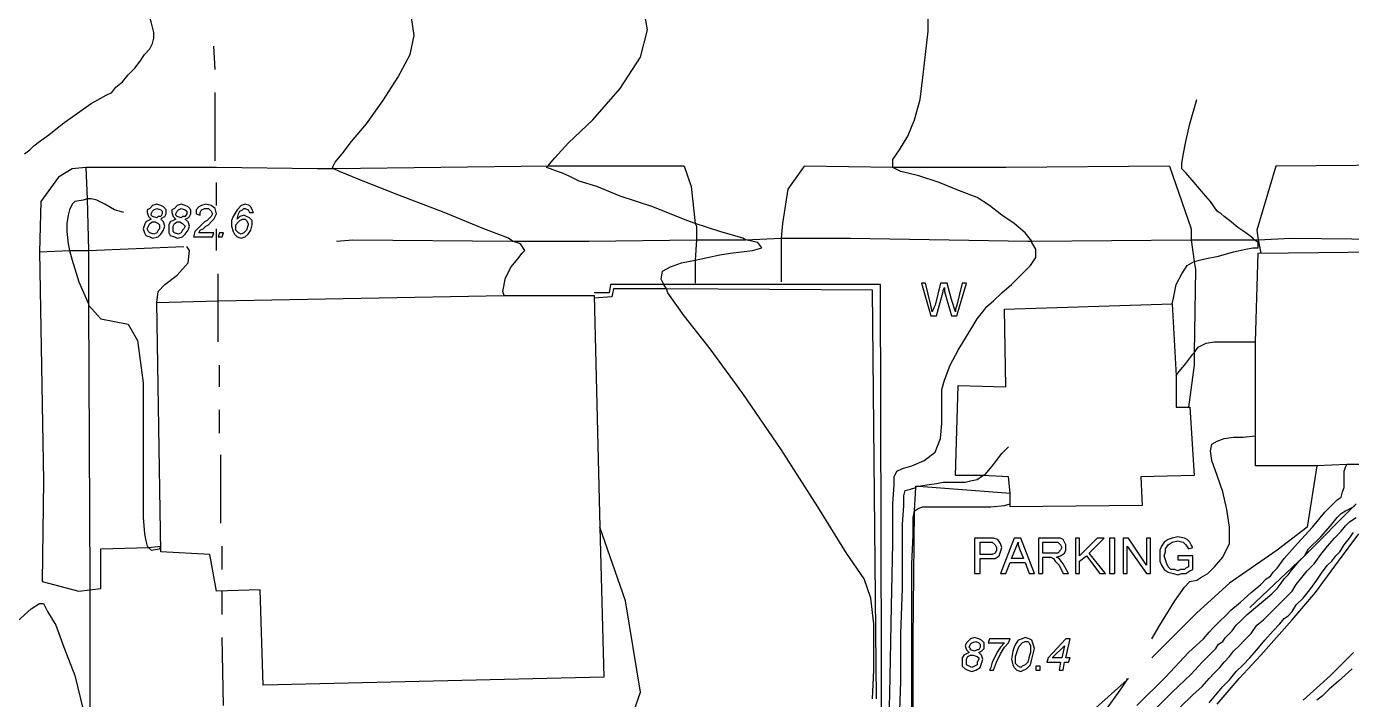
# Model space of a CAD drawing. Header units: feet. Extents: x -3749 to 15459, y 505 to 24761.
# Drawn here: x 445 to 4333, y 14459 to 16435 of the extents above; entities that cross this region are included whole.
import ezdxf

# ---------------------------------------------------------------- set-up
doc = ezdxf.new("R2010")
doc.units = ezdxf.units.FT
for name, color, linetype in [('Buildings', 2, 'CONTINUOUS'), ('Streets', 4, 'CONTINUOUS'), ('Topo Lines', 6, 'CONTINUOUS'), ('Water', 5, 'CONTINUOUS')]:
    doc.layers.add(name, color=color, linetype=linetype)

msp = doc.modelspace()

# ---------------------------------------------------------------- linework, layer by layer
at = {"layer": 'Buildings'}
for points in [[(999.2, 16308.9), (995.2, 16376.9)], [(999.2, 16040.9), (999.2, 16240.9)], [(1003.2, 15909), (1003.2, 15976.9)], [(811.2, 15869), (803.2, 15865), (795.2, 15861), (791.2, 15853), (787.2, 15841), (791.2, 15829), (795.2, 15821), (807.2, 15817), (815.2, 15813), (831.2, 15817), (839.2, 15825), (847.2, 15837), (851.2, 15849), (847.2, 15861), (839.2, 15869), (843.2, 15873), (851.2, 15877), (855.2, 15885), (855.2, 15889), (855.2, 15897), (847.2, 15905), (839.2, 15909), (827.2, 15913), (815.2, 15909), (807.2, 15901), (799.2, 15897), (799.2, 15889), (803.2, 15877), (811.2, 15869)], [(883.2, 15869), (875.2, 15865), (867.2, 15861), (863.2, 15853), (863.2, 15841), (863.2, 15829), (867.2, 15821), (879.2, 15817), (887.2, 15813), (903.2, 15817), (911.2, 15825), (919.2, 15837), (923.2, 15849), (919.2, 15861), (911.2, 15869), (919.2, 15873), (923.2, 15877), (927.2, 15885), (927.2, 15889), (927.2, 15897), (919.2, 15905), (911.2, 15909), (899.2, 15913), (887.2, 15909), (879.2, 15901), (871.2, 15897), (871.2, 15889), (875.2, 15877), (883.2, 15869)], [(935.2, 15817), (991.2, 15817), (995.2, 15829), (951.2, 15829), (955.2, 15837), (963.2, 15841), (971.2, 15849), (979.2, 15853), (987.2, 15861), (991.2, 15865), (995.2, 15869), (999.2, 15877), (1003.2, 15885), (999.2, 15901), (987.2, 15909), (971.2, 15913), (959.2, 15909), (951.2, 15905), (943.2, 15897), (943.2, 15885), (955.2, 15881), (955.2, 15889), (959.2, 15897), (967.2, 15901), (971.2, 15901), (979.2, 15901), (983.2, 15897), (987.2, 15893), (991.2, 15885), (987.2, 15877), (979.2, 15869), (975.2, 15865), (967.2, 15861), (955.2, 15849), (947.2, 15841), (939.2, 15833), (935.2, 15817)], [(1063.2, 15869), (1067.2, 15885), (1071.2, 15893), (1079.2, 15897), (1083.2, 15901), (1087.2, 15901), (1095.2, 15897), (1099.2, 15889), (1111.2, 15889), (1107.2, 15897), (1103.2, 15905), (1099.2, 15909), (1087.2, 15913), (1075.2, 15909), (1063.2, 15897), (1051.2, 15877), (1047.2, 15865), (1047.2, 15849), (1051.2, 15833), (1055.2, 15825), (1063.2, 15817), (1075.2, 15813), (1087.2, 15817), (1095.2, 15825), (1103.2, 15837), (1107.2, 15853), (1107.2, 15865), (1099.2, 15873), (1091.2, 15877), (1083.2, 15881), (1071.2, 15877), (1063.2, 15869)], [(811.2, 15885), (815.2, 15893), (819.2, 15897), (827.2, 15901), (839.2, 15897), (843.2, 15893), (843.2, 15889), (843.2, 15885), (839.2, 15877), (831.2, 15877), (827.2, 15873), (815.2, 15877), (811.2, 15881), (811.2, 15885)], [(883.2, 15885), (887.2, 15893), (891.2, 15897), (899.2, 15901), (911.2, 15897), (915.2, 15893), (915.2, 15889), (915.2, 15885), (911.2, 15877), (903.2, 15877), (899.2, 15873), (887.2, 15877), (883.2, 15881), (883.2, 15885)], [(1059.2, 15845), (1059.2, 15853), (1067.2, 15861), (1071.2, 15865), (1079.2, 15869), (1087.2, 15869), (1091.2, 15865), (1095.2, 15857), (1095.2, 15853), (1091.2, 15837), (1083.2, 15829), (1075.2, 15825), (1067.2, 15829), (1063.2, 15833), (1059.2, 15837), (1059.2, 15845)], [(799.2, 15841), (803.2, 15849), (807.2, 15857), (815.2, 15861), (823.2, 15861), (831.2, 15857), (835.2, 15853), (835.2, 15849), (835.2, 15841), (831.2, 15837), (827.2, 15829), (819.2, 15825), (807.2, 15829), (803.2, 15833), (799.2, 15841)], [(875.2, 15841), (875.2, 15849), (879.2, 15857), (887.2, 15861), (895.2, 15861), (903.2, 15857), (907.2, 15853), (911.2, 15849), (907.2, 15841), (903.2, 15837), (899.2, 15829), (891.2, 15825), (879.2, 15829), (875.2, 15833), (875.2, 15841)], [(1003.2, 15777), (1003.2, 15841)], [(1007.2, 15817), (1019.2, 15817), (1023.2, 15829), (1011.2, 15829), (1007.2, 15817)], [(4411.2, 15733), (4415.2, 15149), (4319.2, 15149), (4231.2, 15145), (4051.2, 15145), (4051.2, 15233), (4051.2, 15509), (4059.2, 15769), (4411.2, 15773), (4411.2, 15733)], [(1007.2, 15509), (1007.2, 15709)], [(2919.2, 14205), (2955.2, 14205), (2951.2, 15677), (2315.2, 15677), (2159.2, 15677), (2155.2, 15653), (2111.2, 15653)], [(3099.2, 15585), (3115.2, 15585), (3135.2, 15657), (3135.2, 15661), (3139.2, 15669), (3139.2, 15665), (3139.2, 15657), (3159.2, 15585), (3175.2, 15585), (3203.2, 15681), (3191.2, 15681), (3175.2, 15617), (3171.2, 15605), (3171.2, 15597), (3159.2, 15633), (3147.2, 15681), (3127.2, 15681), (3111.2, 15617), (3107.2, 15609), (3103.2, 15597), (3099.2, 15617), (3083.2, 15681), (3071.2, 15681), (3099.2, 15585)], [(2111.2, 15645), (2127.2, 14965), (2139.2, 14525), (1139.2, 14501), (1131.2, 14781), (1003.2, 14777), (983.2, 14885), (839.2, 14893), (827.2, 15625), (1007.2, 15629), (1847.2, 15645), (2111.2, 15645)], [(3819.2, 15409), (3819.2, 15317), (3859.2, 15317), (3871.2, 15117), (3715.2, 15113), (3719.2, 15029), (3331.2, 15025), (3331.2, 15065), (3327.2, 15113), (3251.2, 15117), (3171.2, 15117), (3179.2, 15381), (3319.2, 15377), (3315.2, 15605), (3807.2, 15621), (3819.2, 15409)], [(1011.2, 15377), (1011.2, 15441)], [(1011.2, 15241), (1011.2, 15309)], [(1015.2, 14977), (1015.2, 15177)], [(4347.2, 15033), (4195.2, 14881)], [(3227.2, 14829), (3243.2, 14829), (3243.2, 14873), (3267.2, 14873), (3287.2, 14873), (3299.2, 14881), (3303.2, 14893), (3307.2, 14905), (3303.2, 14917), (3295.2, 14929), (3283.2, 14933), (3275.2, 14933), (3267.2, 14933), (3227.2, 14933), (3227.2, 14829)], [(3303.2, 14829), (3319.2, 14829), (3331.2, 14861), (3375.2, 14861), (3387.2, 14829), (3403.2, 14829), (3363.2, 14933), (3343.2, 14933), (3303.2, 14829)], [(3415.2, 14829), (3427.2, 14829), (3427.2, 14877), (3443.2, 14877), (3451.2, 14877), (3459.2, 14873), (3463.2, 14865), (3467.2, 14861), (3475.2, 14853), (3487.2, 14829), (3503.2, 14829), (3487.2, 14857), (3475.2, 14873), (3467.2, 14877), (3479.2, 14881), (3491.2, 14889), (3495.2, 14897), (3495.2, 14905), (3495.2, 14913), (3491.2, 14921), (3487.2, 14929), (3479.2, 14933), (3471.2, 14933), (3459.2, 14933), (3415.2, 14933), (3415.2, 14829)], [(3523.2, 14829), (3535.2, 14829), (3535.2, 14865), (3555.2, 14881), (3595.2, 14829), (3611.2, 14829), (3563.2, 14889), (3607.2, 14933), (3587.2, 14933), (3535.2, 14881), (3535.2, 14933), (3523.2, 14933), (3523.2, 14829)], [(3623.2, 14829), (3639.2, 14829), (3639.2, 14933), (3623.2, 14933), (3623.2, 14829)], [(3663.2, 14829), (3675.2, 14829), (3675.2, 14909), (3731.2, 14829), (3743.2, 14829), (3743.2, 14933), (3731.2, 14933), (3731.2, 14853), (3679.2, 14933), (3663.2, 14933), (3663.2, 14829)], [(3823.2, 14869), (3855.2, 14869), (3855.2, 14849), (3847.2, 14845), (3843.2, 14841), (3831.2, 14841), (3823.2, 14837), (3815.2, 14841), (3803.2, 14841), (3795.2, 14849), (3791.2, 14857), (3787.2, 14869), (3783.2, 14881), (3787.2, 14893), (3787.2, 14901), (3795.2, 14913), (3807.2, 14921), (3823.2, 14925), (3839.2, 14921), (3847.2, 14913), (3855.2, 14901), (3867.2, 14905), (3863.2, 14913), (3859.2, 14921), (3851.2, 14929), (3843.2, 14933), (3823.2, 14937), (3807.2, 14933), (3795.2, 14929), (3783.2, 14921), (3775.2, 14909), (3771.2, 14897), (3771.2, 14881), (3771.2, 14865), (3775.2, 14853), (3783.2, 14841), (3795.2, 14833), (3811.2, 14829), (3823.2, 14825), (3835.2, 14829), (3847.2, 14829), (3859.2, 14837), (3867.2, 14841), (3867.2, 14881), (3823.2, 14881), (3823.2, 14869)], [(1019.2, 14841), (1019.2, 14909)], [(3243.2, 14885), (3243.2, 14921), (3267.2, 14921), (3275.2, 14921), (3279.2, 14921), (3287.2, 14913), (3291.2, 14905), (3291.2, 14897), (3287.2, 14889), (3279.2, 14885), (3267.2, 14885), (3243.2, 14885)], [(3335.2, 14873), (3347.2, 14901), (3355.2, 14921), (3355.2, 14913), (3359.2, 14901), (3371.2, 14873), (3335.2, 14873)], [(3427.2, 14889), (3427.2, 14921), (3459.2, 14921), (3471.2, 14921), (3475.2, 14917), (3479.2, 14913), (3483.2, 14905), (3479.2, 14897), (3471.2, 14889), (3467.2, 14889), (3459.2, 14889), (3427.2, 14889)], [(4195.2, 14881), (4035.2, 14729)], [(1019.2, 14709), (1019.2, 14777)], [(1023.2, 14441), (1019.2, 14641)], [(3211.2, 14597), (3203.2, 14593), (3195.2, 14589), (3191.2, 14581), (3191.2, 14569), (3191.2, 14557), (3199.2, 14549), (3207.2, 14545), (3219.2, 14541), (3231.2, 14545), (3243.2, 14553), (3247.2, 14565), (3251.2, 14577), (3247.2, 14589), (3239.2, 14597), (3247.2, 14601), (3251.2, 14605), (3255.2, 14609), (3255.2, 14617), (3255.2, 14625), (3247.2, 14633), (3239.2, 14637), (3227.2, 14641), (3215.2, 14637), (3207.2, 14629), (3203.2, 14625), (3199.2, 14617), (3203.2, 14605), (3211.2, 14597)], [(3211.2, 14613), (3215.2, 14621), (3219.2, 14625), (3231.2, 14629), (3239.2, 14625), (3243.2, 14621), (3243.2, 14617), (3243.2, 14613), (3239.2, 14605), (3235.2, 14605), (3227.2, 14601), (3215.2, 14605), (3215.2, 14609), (3211.2, 14613)], [(3271.2, 14545), (3283.2, 14545), (3291.2, 14569), (3303.2, 14593), (3315.2, 14613), (3327.2, 14625), (3331.2, 14637), (3271.2, 14637), (3267.2, 14625), (3315.2, 14625), (3303.2, 14613), (3295.2, 14601), (3279.2, 14569), (3275.2, 14553), (3271.2, 14545)], [(3335.2, 14577), (3339.2, 14561), (3343.2, 14553), (3351.2, 14545), (3363.2, 14541), (3371.2, 14545), (3379.2, 14549), (3391.2, 14561), (3395.2, 14577), (3399.2, 14593), (3403.2, 14609), (3399.2, 14621), (3395.2, 14633), (3387.2, 14637), (3375.2, 14641), (3367.2, 14637), (3355.2, 14633), (3347.2, 14621), (3343.2, 14613), (3339.2, 14601), (3335.2, 14577)], [(3347.2, 14573), (3347.2, 14585), (3351.2, 14597), (3355.2, 14609), (3359.2, 14617), (3367.2, 14625), (3375.2, 14629), (3383.2, 14629), (3387.2, 14625), (3391.2, 14617), (3391.2, 14609), (3391.2, 14597), (3387.2, 14585), (3383.2, 14569), (3375.2, 14561), (3367.2, 14557), (3363.2, 14553), (3355.2, 14557), (3351.2, 14561), (3347.2, 14565), (3347.2, 14573)], [(3475.2, 14545), (3487.2, 14545), (3491.2, 14569), (3503.2, 14569), (3507.2, 14581), (3495.2, 14581), (3507.2, 14637), (3495.2, 14637), (3443.2, 14581), (3439.2, 14569), (3479.2, 14569), (3475.2, 14545)], [(3203.2, 14569), (3203.2, 14577), (3207.2, 14585), (3215.2, 14589), (3223.2, 14589), (3235.2, 14585), (3239.2, 14581), (3239.2, 14577), (3235.2, 14569), (3235.2, 14561), (3227.2, 14557), (3219.2, 14553), (3211.2, 14557), (3203.2, 14561), (3203.2, 14569)], [(3483.2, 14581), (3455.2, 14581), (3491.2, 14617), (3483.2, 14581)], [(3407.2, 14545), (3419.2, 14545), (3419.2, 14557), (3407.2, 14557), (3407.2, 14545)]]:
    msp.add_lwpolyline(points, dxfattribs=at)
at = {"layer": 'Streets'}
for points in [[(619.2, 16020.9), (579.2, 16016.9), (539.2, 15992.9), (487.2, 15920.9), (483.2, 15773)], [(1003.2, 16020.9), (795.2, 16020.9), (643.2, 16020.9), (619.2, 16020.9)], [(619.2, 16020.9), (623.2, 15928.9)], [(1003.2, 16020.9), (1003.2, 16020.9)], [(1347.2, 16016.9), (1299.2, 16016.9), (1003.2, 16020.9)], [(1975.2, 16024.9), (1347.2, 16016.9)], [(2375.2, 16024.9), (1999.2, 16024.9), (1975.2, 16024.9)], [(2375.2, 16024.9), (2395.2, 15964.9), (2407.2, 15857)], [(2727.2, 16024.9), (2679.2, 15956.9), (2663.2, 15857), (2659.2, 15813)], [(3799.2, 16024.9), (3319.2, 16020.9), (2987.2, 16020.9), (2727.2, 16024.9)], [(3799.2, 16024.9), (3863.2, 15841), (3863.2, 15809)], [(4111.2, 16024.9), (4055.2, 15837), (4059.2, 15809)], [(4583.2, 16028.9), (4111.2, 16024.9)], [(623.2, 15928.9), (627.2, 15777)], [(4059.2, 15809), (4155.2, 15813), (4603.2, 15809), (4655.2, 15817), (4883.2, 15913)], [(2407.2, 15857), (2411.2, 15849), (2411.2, 15809)], [(627.2, 15777), (907.2, 15789)], [(1355.2, 15805), (1403.2, 15809), (1871.2, 15805)], [(1871.2, 15805), (2095.2, 15805), (2411.2, 15809)], [(2411.2, 15809), (2407.2, 15749)], [(2411.2, 15809), (2555.2, 15809), (2659.2, 15813), (2863.2, 15813), (3383.2, 15805), (3395.2, 15805)], [(2659.2, 15813), (2659.2, 15685)], [(3395.2, 15805), (3863.2, 15809)], [(3863.2, 15809), (3871.2, 15745)], [(3863.2, 15809), (4047.2, 15809), (4059.2, 15809)], [(4059.2, 15809), (4067.2, 15769)], [(483.2, 15773), (571.2, 15777), (627.2, 15777), (627.2, 15617)], [(483.2, 15773), (495.2, 15101), (491.2, 14805)], [(2407.2, 15749), (2407.2, 15681)], [(3871.2, 15745), (3875.2, 15721), (3871.2, 15477)], [(2323.2, 15665), (2167.2, 15665), (2163.2, 15641), (2111.2, 15637)], [(2939.2, 14461), (2927.2, 15661), (2323.2, 15665)], [(627.2, 15617), (631.2, 14805), (631.2, 14781)], [(3871.2, 15477), (3871.2, 15441), (3855.2, 15317)], [(4231.2, 15145), (4203.2, 14965), (4115.2, 14897), (3975.2, 14801), (3879.2, 14713), (3747.2, 14581)], [(3047.2, 14269), (3047.2, 14637), (3051.2, 15013), (3055.2, 15081)], [(3055.2, 15081), (3055.2, 15085), (3063.2, 15085)], [(3063.2, 15085), (3331.2, 15065)], [(491.2, 14805), (599.2, 14777), (631.2, 14781), (663.2, 14785), (663.2, 14901), (803.2, 14905)], [(803.2, 14905), (839.2, 14909)], [(839.2, 14909), (839.2, 14909)], [(631.2, 14781), (631.2, 14517)], [(631.2, 14517), (631.2, 14333)], [(3675.2, 14517), (3563.2, 14417), (3395.2, 14277), (3299.2, 14253), (3203.2, 14249), (3051.2, 14257)], [(3679.2, 14521), (3675.2, 14517)]]:
    msp.add_lwpolyline(points, dxfattribs=at)
at = {"layer": 'Topo Lines'}
for points in [[(1347.2, 16016.9), (1343.2, 16020.9), (1351.2, 16036.9), (1371.2, 16060.9), (1399.2, 16096.9), (1443.2, 16148.9), (1491.2, 16216.9), (1535.2, 16284.9), (1571.2, 16352.9), (1583.2, 16408.9), (1575.2, 16460.9), (1555.2, 16520.9), (1527.2, 16584.9), (1503.2, 16648.9), (1479.2, 16700.9), (1471.2, 16728.9), (1479.2, 16744.9), (1523.2, 16752.9), (1603.2, 16768.9), (1703.2, 16788.9), (1795.2, 16804.9), (1807.2, 16808.9)], [(791.2, 16352.9), (807.2, 16368.9), (815.2, 16384.9), (819.2, 16400.9), (819.2, 16416.9), (815.2, 16432.9), (811.2, 16448.9), (807.2, 16460.9), (799.2, 16476.9), (795.2, 16504.9), (787.2, 16544.9), (779.2, 16596.9), (767.2, 16648.9), (759.2, 16688.9), (747.2, 16720.9), (739.2, 16740.9), (735.2, 16752.9), (735.2, 16752.9)], [(1975.2, 16024.9), (1995.2, 16048.9), (2035.2, 16092.9), (2107.2, 16160.9), (2187.2, 16252.9), (2247.2, 16344.9), (2267.2, 16424.9), (2255.2, 16496.9), (2227.2, 16564.9), (2203.2, 16620.9), (2183.2, 16668.9), (2171.2, 16700.9), (2167.2, 16720.9), (2175.2, 16728.9)], [(2987.2, 16020.9), (2987.2, 16044.9), (3007.2, 16072.9), (3031.2, 16112.9), (3051.2, 16160.9), (3067.2, 16220.9), (3075.2, 16284.9), (3083.2, 16352.9), (3091.2, 16420.9), (3091.2, 16488.9), (3087.2, 16556.9), (3071.2, 16612.9), (3051.2, 16664.9), (3035.2, 16700.9), (3027.2, 16720.9), (3039.2, 16728.9)], [(439.2, 16060.9), (455.2, 16072.9), (467.2, 16084.9), (483.2, 16096.9), (511.2, 16116.9), (551.2, 16148.9), (595.2, 16180.9), (635.2, 16208.9), (663.2, 16224.9), (679.2, 16232.9), (695.2, 16240.9), (707.2, 16256.9), (727.2, 16272.9), (743.2, 16292.9), (763.2, 16312.9), (779.2, 16332.9), (791.2, 16352.9)], [(4047.2, 15809), (4043.2, 15813), (4023.2, 15829), (3999.2, 15845), (3975.2, 15865), (3959.2, 15877), (3951.2, 15885), (3939.2, 15893), (3919.2, 15920.9), (3899.2, 15944.9), (3871.2, 15976.9), (3847.2, 16004.9), (3835.2, 16016.9), (3835.2, 16032.9), (3839.2, 16056.9), (3847.2, 16096.9), (3859.2, 16148.9), (3879.2, 16220.9)], [(2407.2, 15857), (2383.2, 15865), (2283.2, 15905), (2187.2, 15936.9), (2119.2, 15964.9), (2067.2, 15980.9), (2035.2, 15996.9), (2015.2, 16004.9), (2003.2, 16008.9), (1983.2, 16016.9), (1971.2, 16020.9), (1975.2, 16024.9)], [(3395.2, 15805), (3375.2, 15829), (3343.2, 15857), (3307.2, 15881), (3271.2, 15909), (3235.2, 15932.9), (3183.2, 15952.9), (3123.2, 15976.9), (3063.2, 15996.9), (3011.2, 16008.9), (2987.2, 16020.9), (2987.2, 16020.9)], [(1871.2, 15805), (1859.2, 15813), (1787.2, 15841), (1671.2, 15889), (1535.2, 15940.9), (1423.2, 15984.9), (1363.2, 16008.9), (1347.2, 16016.9)], [(623.2, 15928.9), (611.2, 15924.9), (587.2, 15920.9), (579.2, 15913), (571.2, 15897), (567.2, 15881), (563.2, 15857), (563.2, 15833), (567.2, 15797), (571.2, 15777)], [(731.2, 15889), (703.2, 15897), (675.2, 15913), (651.2, 15924.9), (635.2, 15928.9), (623.2, 15928.9), (623.2, 15928.9)], [(2555.2, 15809), (2547.2, 15813), (2479.2, 15833), (2407.2, 15857)], [(827.2, 15625), (831.2, 15657), (851.2, 15677), (887.2, 15705), (919.2, 15741), (923.2, 15777), (915.2, 15789)], [(1847.2, 15645), (1843.2, 15657), (1851.2, 15697), (1867.2, 15729), (1887.2, 15753), (1899.2, 15769), (1907.2, 15777), (1895.2, 15797), (1871.2, 15805)], [(2407.2, 15749), (2443.2, 15757), (2479.2, 15765), (2511.2, 15769), (2543.2, 15773), (2575.2, 15777), (2603.2, 15785), (2591.2, 15801), (2555.2, 15809)], [(2975.2, 14345), (2979.2, 14525), (2983.2, 14733), (2987.2, 14917), (2987.2, 15033), (2991.2, 15089), (2991.2, 15113), (2999.2, 15129), (3015.2, 15137), (3043.2, 15145), (3079.2, 15161), (3111.2, 15185), (3127.2, 15225), (3131.2, 15269), (3131.2, 15309), (3131.2, 15341), (3131.2, 15369), (3139.2, 15397), (3155.2, 15441), (3179.2, 15485), (3203.2, 15525), (3223.2, 15557), (3235.2, 15577), (3251.2, 15597), (3263.2, 15613), (3283.2, 15629), (3307.2, 15653), (3335.2, 15677), (3367.2, 15709), (3391.2, 15733), (3407.2, 15757), (3407.2, 15781), (3395.2, 15801), (3395.2, 15805)], [(3871.2, 15745), (3903.2, 15753), (3943.2, 15761), (3987.2, 15773), (4023.2, 15781), (4043.2, 15785), (4059.2, 15785), (4059.2, 15801), (4047.2, 15809)], [(571.2, 15777), (579.2, 15749), (599.2, 15685), (627.2, 15621), (627.2, 15617)], [(2315.2, 15677), (2307.2, 15693), (2311.2, 15717), (2335.2, 15729), (2367.2, 15741), (2407.2, 15749), (2407.2, 15749)], [(3807.2, 15621), (3811.2, 15637), (3819.2, 15677), (3835.2, 15709), (3851.2, 15733), (3871.2, 15745)], [(2323.2, 15665), (2315.2, 15677)], [(2927.2, 14461), (2931.2, 14545), (2931.2, 14681), (2923.2, 14757), (2903.2, 14813), (2851.2, 14889), (2767.2, 15025), (2659.2, 15193), (2547.2, 15357), (2451.2, 15489), (2375.2, 15585), (2327.2, 15653), (2323.2, 15665)], [(627.2, 15617), (663.2, 15577), (703.2, 15569), (743.2, 15561), (771.2, 15513), (787.2, 15389), (787.2, 15229), (787.2, 15085), (787.2, 14993), (791.2, 14945), (795.2, 14925), (799.2, 14909), (803.2, 14905)], [(3819.2, 15409), (3823.2, 15417), (3847.2, 15445), (3867.2, 15473), (3871.2, 15477)], [(3871.2, 15477), (3883.2, 15493), (3907.2, 15505), (3931.2, 15509), (3959.2, 15509), (3987.2, 15509), (4015.2, 15509), (4043.2, 15509), (4051.2, 15509)], [(3891.2, 14817), (3911.2, 14829), (3931.2, 14849), (3955.2, 14877), (3975.2, 14917), (3975.2, 14965), (3967.2, 15017), (3955.2, 15069), (3939.2, 15117), (3923.2, 15161), (3919.2, 15189), (3923.2, 15209), (3939.2, 15217), (3959.2, 15225), (3987.2, 15229), (4015.2, 15229), (4051.2, 15233)], [(3251.2, 15117), (3259.2, 15121), (3283.2, 15149), (3307.2, 15181), (3327.2, 15201)], [(3703.2, 14441), (3787.2, 14525), (3855.2, 14597), (3899.2, 14637), (3915.2, 14657), (3927.2, 14669), (3939.2, 14681), (3947.2, 14689), (3963.2, 14705), (3979.2, 14721), (4007.2, 14745), (4039.2, 14773), (4067.2, 14797), (4083.2, 14813), (4095.2, 14821), (4103.2, 14833), (4115.2, 14845), (4135.2, 14873), (4175.2, 14917), (4219.2, 14965), (4255.2, 15009), (4279.2, 15033), (4291.2, 15045), (4303.2, 15053), (4307.2, 15069), (4311.2, 15081), (4311.2, 15097), (4311.2, 15113), (4311.2, 15129), (4315.2, 15141), (4319.2, 15149)], [(3055.2, 15081), (3059.2, 15085), (3063.2, 15085), (3087.2, 15089), (3115.2, 15093), (3135.2, 15097), (3147.2, 15097)], [(3147.2, 15097), (3171.2, 15097), (3183.2, 15097), (3199.2, 15097), (3215.2, 15101), (3235.2, 15105), (3251.2, 15117)], [(3035.2, 14117), (3035.2, 14129), (3043.2, 14153), (3047.2, 14173), (3047.2, 14185), (3031.2, 14193), (3019.2, 14201), (3011.2, 14221), (3011.2, 14237), (3011.2, 14265), (3007.2, 14313), (3007.2, 14397), (3011.2, 14513), (3011.2, 14653), (3015.2, 14785), (3015.2, 14893), (3015.2, 14973), (3019.2, 15029), (3019.2, 15057), (3023.2, 15073), (3039.2, 15077), (3055.2, 15081)], [(3047.2, 14269), (3047.2, 14289), (3043.2, 14333), (3043.2, 14385), (3043.2, 14445), (3043.2, 14505), (3043.2, 14569), (3043.2, 14653), (3043.2, 14753), (3043.2, 14857), (3047.2, 14941), (3047.2, 14993), (3051.2, 15013), (3051.2, 15013)], [(3051.2, 15013), (3063.2, 15021), (3075.2, 15025), (3091.2, 15025)], [(3091.2, 15025), (3111.2, 15025), (3135.2, 15025), (3159.2, 15025), (3183.2, 15025), (3211.2, 15025), (3239.2, 15025), (3275.2, 15025), (3315.2, 15029), (3331.2, 15033)], [(4195.2, 14881), (4207.2, 14901), (4243.2, 14937), (4271.2, 14969), (4291.2, 14993), (4303.2, 15005), (4315.2, 15013), (4339.2, 15025), (4347.2, 15033)], [(4003.2, 14617), (4019.2, 14633), (4039.2, 14653), (4055.2, 14677), (4075.2, 14693), (4095.2, 14713), (4111.2, 14729), (4127.2, 14745), (4143.2, 14761), (4159.2, 14777), (4171.2, 14797), (4187.2, 14817), (4203.2, 14837), (4223.2, 14857), (4243.2, 14885), (4263.2, 14909), (4283.2, 14933), (4303.2, 14953), (4315.2, 14969), (4327.2, 14981), (4347.2, 14993)], [(2059.2, 14221), (2187.2, 14309), (2247.2, 14481), (2203.2, 14749), (2127.2, 14965)], [(4211.2, 14781), (4231.2, 14809), (4247.2, 14833), (4263.2, 14853), (4275.2, 14865), (4287.2, 14881), (4299.2, 14893), (4311.2, 14913), (4327.2, 14933), (4339.2, 14949)], [(803.2, 14905), (811.2, 14897), (835.2, 14901), (839.2, 14909)], [(839.2, 14909), (839.2, 14909)], [(3747.2, 14421), (3807.2, 14481), (3863.2, 14533), (3895.2, 14569), (3915.2, 14589), (3927.2, 14601), (3935.2, 14609), (3943.2, 14621), (3955.2, 14629), (3963.2, 14641), (3971.2, 14649), (3983.2, 14661), (3995.2, 14677), (4007.2, 14689), (4027.2, 14709), (4051.2, 14729), (4075.2, 14749), (4099.2, 14769), (4115.2, 14785), (4127.2, 14801), (4135.2, 14813), (4147.2, 14825), (4159.2, 14841), (4179.2, 14865), (4195.2, 14881)], [(3747.2, 14637), (3771.2, 14677), (3815.2, 14749), (3843.2, 14789), (3859.2, 14805), (3879.2, 14809), (3891.2, 14817)], [(3915.2, 14449), (3935.2, 14473), (3955.2, 14497), (3975.2, 14517), (3995.2, 14541), (4015.2, 14561), (4035.2, 14581), (4055.2, 14605), (4079.2, 14633), (4103.2, 14661), (4123.2, 14681), (4135.2, 14697), (4147.2, 14705), (4159.2, 14717), (4171.2, 14737), (4191.2, 14757), (4211.2, 14781)], [(-140.8, 14625), (-132.8, 14633), (-108.8, 14621), (-68.8, 14601), (-16.8, 14577), (39.2, 14553), (91.2, 14529), (139.2, 14521), (183.2, 14521), (223.2, 14537), (263.2, 14565), (311.2, 14601), (363.2, 14645), (419.2, 14689), (459.2, 14725), (483.2, 14741), (495.2, 14741), (507.2, 14717), (531.2, 14677), (555.2, 14613), (587.2, 14529), (611.2, 14429), (631.2, 14333)], [(3831.2, 14437), (3867.2, 14473), (3895.2, 14497), (3915.2, 14521), (3931.2, 14537), (3947.2, 14553), (3959.2, 14569), (3975.2, 14585), (3987.2, 14601), (4003.2, 14617)], [(4335.2, 14549), (4295.2, 14513), (4267.2, 14489), (4247.2, 14469), (4231.2, 14457)], [(3607.2, 14421), (3659.2, 14493), (3675.2, 14517)], [(3675.2, 14517), (3675.2, 14521)]]:
    msp.add_lwpolyline(points, dxfattribs=at)
at = {"layer": 'Water'}
for points in [[(3939.2, 14445), (4003.2, 14521), (4067.2, 14589), (4159.2, 14693), (4227.2, 14773), (4295.2, 14865), (4355.2, 14945)], [(4191.2, 14457), (4271.2, 14529), (4339.2, 14597)]]:
    msp.add_lwpolyline(points, dxfattribs=at)

doc.saveas('drawing.dxf')
